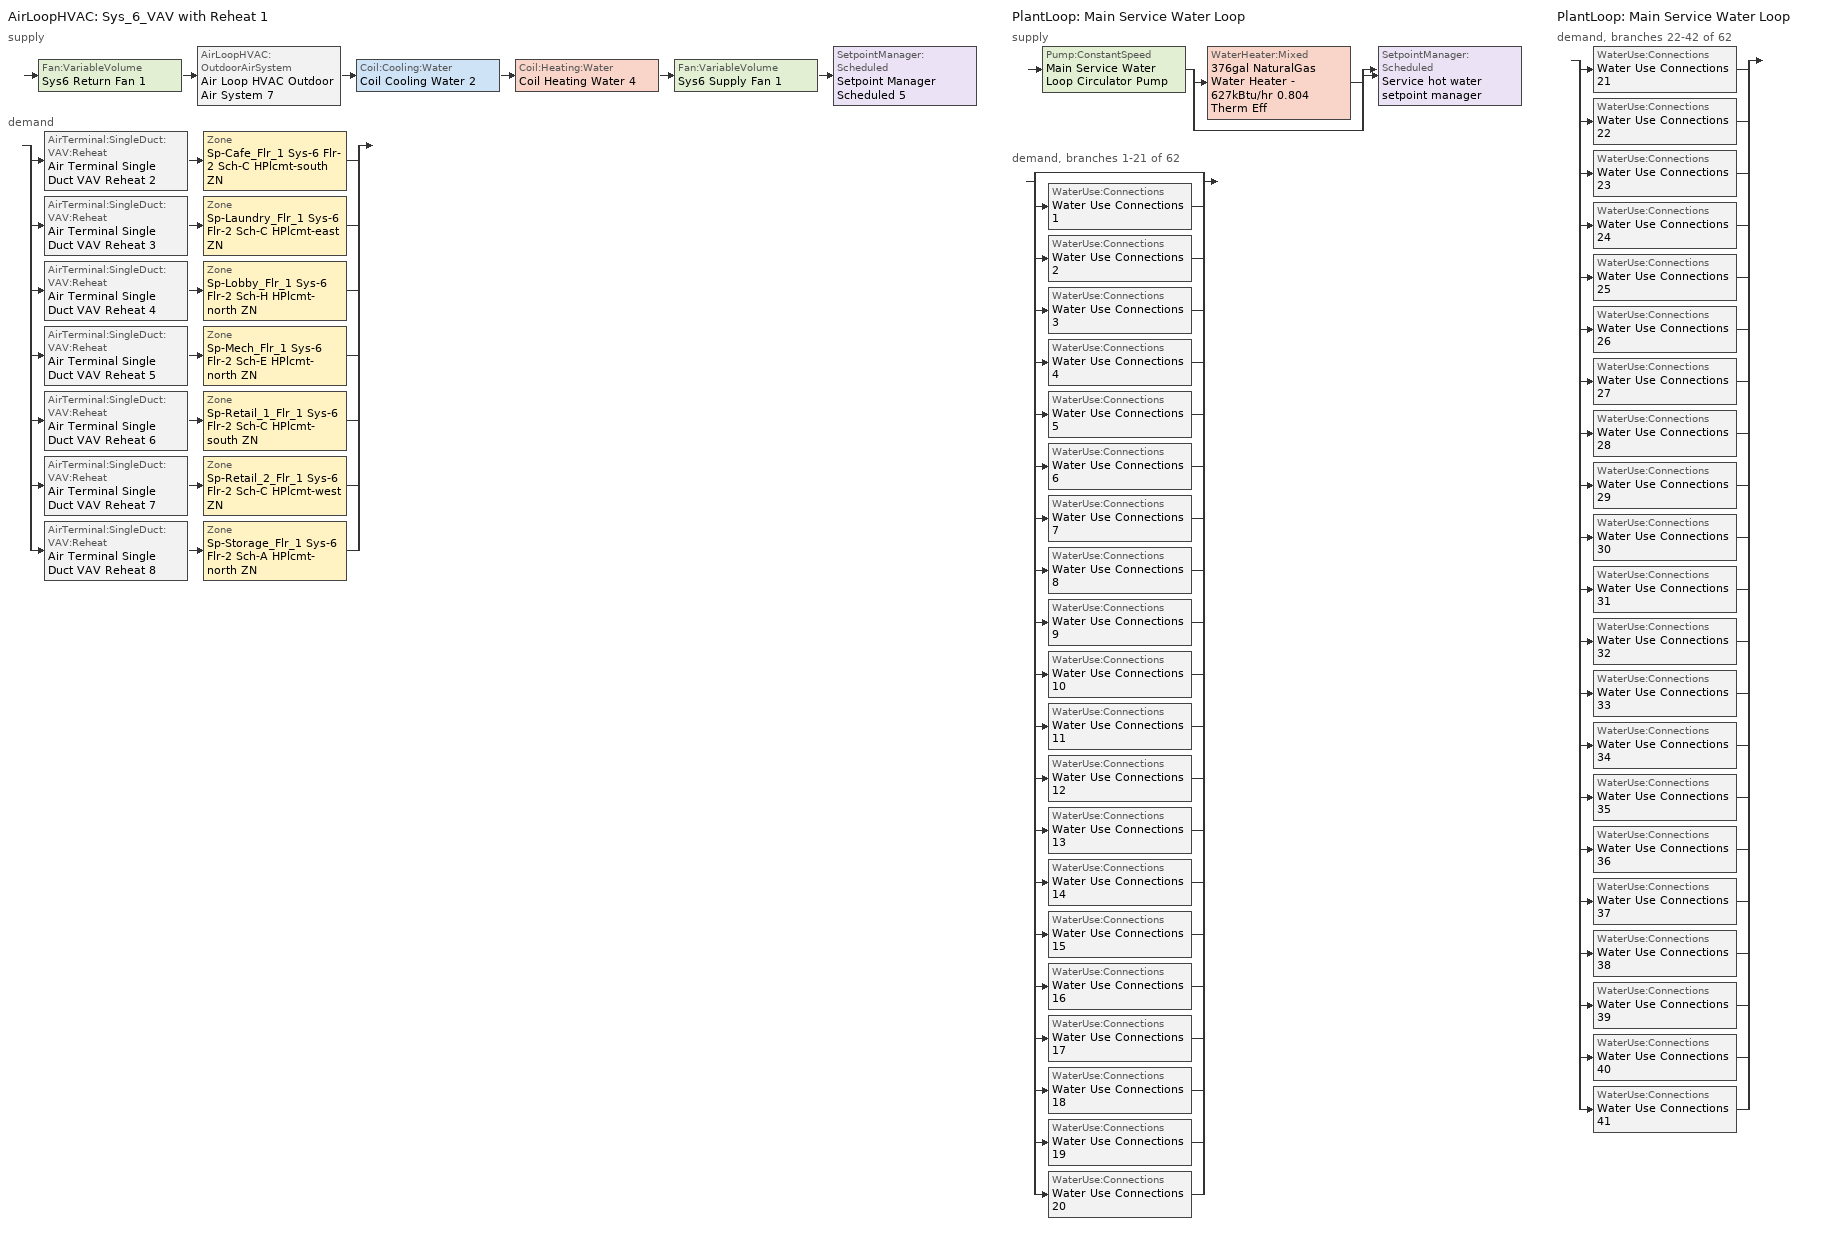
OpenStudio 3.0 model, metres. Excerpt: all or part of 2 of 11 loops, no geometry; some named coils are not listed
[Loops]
AirLoopHVAC 'Sys_6_VAV with Reheat 1'
 supply: Fan:VariableVolume 'Sys6 Return Fan 1' > AirLoopHVAC:OutdoorAirSystem 'Air Loop HVAC Outdoor Air System 7' > Coil:Cooling:Water 'Coil Cooling Water 2' > Coil:Heating:Water 'Coil Heating Water 4' > Fan:VariableVolume 'Sys6 Supply Fan 1' > SetpointManager:Scheduled 'Setpoint Manager Scheduled 5'
 demand: split
  | AirTerminal:SingleDuct:VAV:Reheat 'Air Terminal Single Duct VAV Reheat 2' > Zone 'Sp-Cafe_Flr_1 Sys-6 Flr-2 Sch-C HPlcmt-south ZN'
  | AirTerminal:SingleDuct:VAV:Reheat 'Air Terminal Single Duct VAV Reheat 3' > Zone 'Sp-Laundry_Flr_1 Sys-6 Flr-2 Sch-C HPlcmt-east ZN'
  | AirTerminal:SingleDuct:VAV:Reheat 'Air Terminal Single Duct VAV Reheat 4' > Zone 'Sp-Lobby_Flr_1 Sys-6 Flr-2 Sch-H HPlcmt-north ZN'
  | AirTerminal:SingleDuct:VAV:Reheat 'Air Terminal Single Duct VAV Reheat 5' > Zone 'Sp-Mech_Flr_1 Sys-6 Flr-2 Sch-E HPlcmt-north ZN'
  | AirTerminal:SingleDuct:VAV:Reheat 'Air Terminal Single Duct VAV Reheat 6' > Zone 'Sp-Retail_1_Flr_1 Sys-6 Flr-2 Sch-C HPlcmt-south ZN'
  | AirTerminal:SingleDuct:VAV:Reheat 'Air Terminal Single Duct VAV Reheat 7' > Zone 'Sp-Retail_2_Flr_1 Sys-6 Flr-2 Sch-C HPlcmt-west ZN'
  | AirTerminal:SingleDuct:VAV:Reheat 'Air Terminal Single Duct VAV Reheat 8' > Zone 'Sp-Storage_Flr_1 Sys-6 Flr-2 Sch-A HPlcmt-north ZN'
PlantLoop 'Main Service Water Loop'
 supply: Pump:ConstantSpeed 'Main Service Water Loop Circulator Pump' > split
  | WaterHeater:Mixed '376gal NaturalGas Water Heater - 627kBtu/hr 0.804 Therm Eff'
  | bypass
  join > SetpointManager:Scheduled 'Service hot water setpoint manager'
 demand, branches 1-21 of 62: split
  | bypass
  | WaterUse:Connections 'Water Use Connections 1'
  | WaterUse:Connections 'Water Use Connections 2'
  | WaterUse:Connections 'Water Use Connections 3'
  | WaterUse:Connections 'Water Use Connections 4'
  | WaterUse:Connections 'Water Use Connections 5'
  | WaterUse:Connections 'Water Use Connections 6'
  | WaterUse:Connections 'Water Use Connections 7'
  | WaterUse:Connections 'Water Use Connections 8'
  | WaterUse:Connections 'Water Use Connections 9'
  | WaterUse:Connections 'Water Use Connections 10'
  | WaterUse:Connections 'Water Use Connections 11'
  | WaterUse:Connections 'Water Use Connections 12'
  | WaterUse:Connections 'Water Use Connections 13'
  | WaterUse:Connections 'Water Use Connections 14'
  | WaterUse:Connections 'Water Use Connections 15'
  | WaterUse:Connections 'Water Use Connections 16'
  | WaterUse:Connections 'Water Use Connections 17'
  | WaterUse:Connections 'Water Use Connections 18'
  | WaterUse:Connections 'Water Use Connections 19'
  | WaterUse:Connections 'Water Use Connections 20'
PlantLoop 'Main Service Water Loop'
 demand, branches 22-42 of 62: split
  | WaterUse:Connections 'Water Use Connections 21'
  | WaterUse:Connections 'Water Use Connections 22'
  | WaterUse:Connections 'Water Use Connections 23'
  | WaterUse:Connections 'Water Use Connections 24'
  | WaterUse:Connections 'Water Use Connections 25'
  | WaterUse:Connections 'Water Use Connections 26'
  | WaterUse:Connections 'Water Use Connections 27'
  | WaterUse:Connections 'Water Use Connections 28'
  | WaterUse:Connections 'Water Use Connections 29'
  | WaterUse:Connections 'Water Use Connections 30'
  | WaterUse:Connections 'Water Use Connections 31'
  | WaterUse:Connections 'Water Use Connections 32'
  | WaterUse:Connections 'Water Use Connections 33'
  | WaterUse:Connections 'Water Use Connections 34'
  | WaterUse:Connections 'Water Use Connections 35'
  | WaterUse:Connections 'Water Use Connections 36'
  | WaterUse:Connections 'Water Use Connections 37'
  | WaterUse:Connections 'Water Use Connections 38'
  | WaterUse:Connections 'Water Use Connections 39'
  | WaterUse:Connections 'Water Use Connections 40'
  | WaterUse:Connections 'Water Use Connections 41'
[Sizing:Zone] Zone Cooling Design Supply Air Temperature Input Method=SupplyAirTemperature; Zone Cooling Design Supply Air Temperature {C}=13; Zone Cooling Design Supply Air Temperature Difference {deltaC}=11.11; Zone Heating Design Supply Air Temperature Input Method=SupplyAirTemperature; Zone Heating Design Supply Air Temperature {C}=43; Zone Heating Design Supply Air Temperature Difference {deltaC}=11.11; Zone Cooling Design Supply Air Humidity Ratio {kg-H2O/kg-air}=0.0085; Zone Heating Design Supply Air Humidity Ratio {kg-H2O/kg-air}=0.008; Zone Heating Sizing Factor=1.3; Zone Cooling Sizing Factor=1.1; Cooling Design Air Flow Method=DesignDay; Heating Design Air Flow Method=DesignDay; Account for Dedicated Outdoor Air System=No; Dedicated Outdoor Air System Control Strategy=NeutralSupplyAir; Dedicated Outdoor Air Low Setpoint Temperature for Design {C}=autosize; Dedicated Outdoor Air High Setpoint Temperature for Design {C}=autosize
Sp-Storage_Flr_1 Sys-6 Flr-2 Sch-A HPlcmt-north ZN; Sp-Laundry_Flr_1 Sys-6 Flr-2 Sch-C HPlcmt-east ZN; Sp-Retail_2_Flr_1 Sys-6 Flr-2 Sch-C HPlcmt-west ZN; Sp-Cafe_Flr_1 Sys-6 Flr-2 Sch-C HPlcmt-south ZN; Sp-Retail_1_Flr_1 Sys-6 Flr-2 Sch-C HPlcmt-south ZN; Sp-Mech_Flr_1 Sys-6 Flr-2 Sch-E HPlcmt-north ZN; Sp-Lobby_Flr_1 Sys-6 Flr-2 Sch-H HPlcmt-north ZN
[Zone equipment]
Sp-Storage_Flr_1 Sys-6 Flr-2 Sch-A HPlcmt-north ZN: Air Terminal Single Duct VAV Reheat 8, Zone HVAC Baseboard Convective Water 66
Sp-Laundry_Flr_1 Sys-6 Flr-2 Sch-C HPlcmt-east ZN: Air Terminal Single Duct VAV Reheat 3, Zone HVAC Baseboard Convective Water 61
Sp-Retail_2_Flr_1 Sys-6 Flr-2 Sch-C HPlcmt-west ZN: Air Terminal Single Duct VAV Reheat 7, Zone HVAC Baseboard Convective Water 65
Sp-Cafe_Flr_1 Sys-6 Flr-2 Sch-C HPlcmt-south ZN: Air Terminal Single Duct VAV Reheat 2, Zone HVAC Baseboard Convective Water 60
Sp-Retail_1_Flr_1 Sys-6 Flr-2 Sch-C HPlcmt-south ZN: Air Terminal Single Duct VAV Reheat 6, Zone HVAC Baseboard Convective Water 64
Sp-Mech_Flr_1 Sys-6 Flr-2 Sch-E HPlcmt-north ZN: Air Terminal Single Duct VAV Reheat 5, Zone HVAC Baseboard Convective Water 63
Sp-Lobby_Flr_1 Sys-6 Flr-2 Sch-H HPlcmt-north ZN: Air Terminal Single Duct VAV Reheat 4, Zone HVAC Baseboard Convective Water 62
[PlantLoop]
Main Service Water Loop: Glycol Concentration=0; Maximum Loop Temperature {C}=60; Minimum Loop Temperature {C}=10; Plant Loop Volume {m3}=Autocalculate; Load Distribution Scheme=Optimal
[Sizing:Plant]
Main Service Water Loop: Loop Type=Heating; Design Loop Exit Temperature {C}=60; Loop Design Temperature Difference {deltaC}=5; Sizing Option=NonCoincident; Zone Timesteps in Averaging Window=1; Coincident Sizing Factor Mode=None
[AirLoopHVAC]
Sys_6_VAV with Reheat 1: Availability Schedule=Sys_6_VAV with Reheat 1 Occ Sch; Design Supply Air Flow Rate {m3/s}=AutoSize
[Sizing:System]
Sys_6_VAV with Reheat 1: Type of Load to Size On=Sensible; Design Outdoor Air Flow Rate {m3/s}=Autosize; Central Heating Maximum System Air Flow Ratio=0.3; Preheat Design Temperature {C}=7; Preheat Design Humidity Ratio {kg-H2O/kg-Air}=0.008; Precool Design Temperature {C}=12.8; Precool Design Humidity Ratio {kg-H2O/kg-Air}=0.008; Central Cooling Design Supply Air Temperature {C}=13; Central Heating Design Supply Air Temperature {C}=13.1; Sizing Option=NonCoincident; 100% Outdoor Air in Cooling=No; 100% Outdoor Air in Heating=No; Central Cooling Design Supply Air Humidity Ratio {kg-H2O/kg-Air}=0.0085; Central Heating Design Supply Air Humidity Ratio {kg-H2O/kg-Air}=0.008; Cooling Design Air Flow Method=DesignDay; Cooling Design Air Flow Rate {m3/s}=0; Heating Design Air Flow Method=DesignDay; Heating Design Air Flow Rate {m3/s}=0; System Outdoor Air Method=ZoneSum; Zone Maximum Outdoor Air Fraction=1; Cooling Supply Air Flow Rate Per Floor Area {m3/s-m2}=0.00996765; Cooling Fraction of Autosized Cooling Supply Air Flow Rate=1; Cooling Supply Air Flow Rate Per Unit Cooling Capacity {m3/s-W}=3.94755e-05; Heating Supply Air Flow Rate Per Floor Area {m3/s-m2}=0.00996765; Heating Fraction of Autosized Heating Supply Air Flow Rate=1; Heating Fraction of Autosized Cooling Supply Air Flow Rate=1; Heating Supply Air Flow Rate Per Unit Heating Capacity {m3/s-W}=3.15882e-05; Cooling Design Capacity Method=CoolingDesignCapacity; Cooling Design Capacity {W}=autosize; Cooling Design Capacity Per Floor Area {W/m2}=234.7; Fraction of Autosized Cooling Design Capacity=1; Heating Design Capacity Method=HeatingDesignCapacity; Heating Design Capacity {W}=autosize; Heating Design Capacity Per Floor Area {W/m2}=157; Fraction of Autosized Heating Design Capacity=1; Central Cooling Capacity Control Method=OnOff
[Controller:OutdoorAir]
Controller Outdoor Air 7: Minimum Outdoor Air Flow Rate {m3/s}=autosize; Maximum Outdoor Air Flow Rate {m3/s}=Autosize; Economizer Control Type=DifferentialEnthalpy; Economizer Control Action Type=ModulateFlow; Lockout Type=NoLockout; Minimum Limit Type=FixedMinimum; Minimum Outdoor Air Schedule=Sys_6_VAV with Reheat 1 Occ Sch; Controller Mechanical Ventilation=Controller Mechanical Ventilation 7; High Humidity Control=No; Heat Recovery Bypass Control Type=BypassWhenOAFlowGreaterThanMinimum
[Controller:MechanicalVentilation]
Controller Mechanical Ventilation 7: Availability Schedule=Always On Discrete; System Outdoor Air Method=ZoneSum
[AirLoopHVAC:OutdoorAirSystem]
Air Loop HVAC Outdoor Air System 7: Controller=Controller Outdoor Air 7
[SetpointManager:Scheduled] Control Variable=Temperature
Name | Schedule
Setpoint Manager Scheduled 5 | Supply Air Temp 1
Service hot water setpoint manager | Service Water Loop Temp - 140F
[Pump:ConstantSpeed]
Main Service Water Loop Circulator Pump: Rated Flow Rate {m3/s}=autosize; Rated Pump Head {Pa}=589752; Rated Power Consumption {W}=autosize; Motor Efficiency=0.855; Fraction of Motor Inefficiencies to Fluid Stream=0; Pump Control Type=Intermittent; Design Power Sizing Method=PowerPerFlowPerPressure; Design Electric Power per Unit Flow Rate {W/(m3/s)}=348701.1; Design Shaft Power per Unit Flow Rate per Unit Head {W-s/m3-Pa}=1.28205
[Fan:VariableVolume] Availability Schedule=Always On Discrete; Maximum Flow Rate {m3/s}=Autosize; Fan Power Minimum Flow Rate Input Method=Fraction; Fan Power Minimum Air Flow Rate {m3/s}=0; Motor In Airstream Fraction=1; Fan Power Coefficient 5=0
Name | Fan Total Efficiency | Pressure Rise {Pa} | Fan Power Minimum Flow Fraction | Motor Efficiency | Fan Power Coefficient 1 | Fan Power Coefficient 2 | Fan Power Coefficient 3 | Fan Power Coefficient 4
Sys6 Supply Fan 1 | 0.549965 | 1000 | 0.5 | 0.8461 | -4.1457 | 16.803 | -19.471 | 7.8488
Sys6 Return Fan 1 | 0.299975 | 250 | 0.68 | 0.4615 | -2.4176 | 9.5874 | -11.559 | 5.4009
[AirTerminal:SingleDuct:VAV:Reheat] Availability Schedule=Always On Discrete; Maximum Air Flow Rate {m3/s}=AutoSize; Zone Minimum Air Flow Input Method=Constant; Constant Minimum Air Flow Fraction=0.3; Maximum Hot Water or Steam Flow Rate {m3/s}=AutoSize; Minimum Hot Water or Steam Flow Rate {m3/s}=0; Convergence Tolerance=0.001; Damper Heating Action=Normal; Maximum Flow per Zone Floor Area During Reheat {m3/s-m2}=AutoSize; Maximum Flow Fraction During Reheat=0.5; Maximum Reheat Air Temperature {C}=43; Control For Outdoor Air=No
Name | Fixed Minimum Air Flow Rate {m3/s} | Reheat Coil
Air Terminal Single Duct VAV Reheat 2 | 0.377724 | Coil Heating Water 5
Air Terminal Single Duct VAV Reheat 3 | 0.156079 | Coil Heating Water 6
Air Terminal Single Duct VAV Reheat 4 | 2.61637 | Coil Heating Water 7
Air Terminal Single Duct VAV Reheat 5 | 0.328486 | Coil Heating Water 8
Air Terminal Single Duct VAV Reheat 6 | 0.134143 | Coil Heating Water 9
Air Terminal Single Duct VAV Reheat 7 | 0.155338 | Coil Heating Water 10
Air Terminal Single Duct VAV Reheat 8 | 0.189519 | Coil Heating Water 11
[WaterHeater:Mixed]
376gal NaturalGas Water Heater - 627kBtu/hr 0.804 Therm Eff: Tank Volume {m3}=1.42181; Setpoint Temperature Schedule=Service Water Loop Temp - 140F; Deadband Temperature Difference {deltaC}=2; Maximum Temperature Limit {C}=60; Heater Control Type=Cycle; Heater Maximum Capacity {W}=183709; Heater Fuel Type=NaturalGas; Heater Thermal Efficiency=0.803721; Part Load Factor Curve=SWH-EFFFPLR-NECB2011; Off Cycle Parasitic Fuel Consumption Rate {W}=122.494; Off Cycle Parasitic Fuel Type=NaturalGas; Off Cycle Parasitic Heat Fraction to Tank=0.8; On Cycle Parasitic Fuel Consumption Rate {W}=122.494; On Cycle Parasitic Fuel Type=NaturalGas; On Cycle Parasitic Heat Fraction to Tank=0; Ambient Temperature Indicator=Schedule; Ambient Temperature Schedule=Water Heater Ambient Temp Schedule - 70f; Off Cycle Loss Coefficient to Ambient Temperature {W/K}=17.5766; On Cycle Loss Coefficient to Ambient Temperature {W/K}=17.5766; Use Side Effectiveness=1; Source Side Effectiveness=1; Use Side Design Flow Rate {m3/s}=autosize; Source Side Design Flow Rate {m3/s}=autosize; Indirect Water Heating Recovery Time {hr}=1.5; Source Side Flow Control Mode=IndirectHeatPrimarySetpoint
[WaterUse:Connections]
Name | Water Use Equipment Name 1
Water Use Connections 1 | Banquet_flr_6 Service Water Use 0.34gal/min
Water Use Connections 2 | Cafe_flr_1 Service Water Use 0.02gal/min
Water Use Connections 3 | Dining_flr_6 Service Water Use 0.34gal/min
Water Use Connections 4 | Kitchen_flr_6 Service Water Use 0.05gal/min
Water Use Connections 5 | Laundry_flr_1 Service Water Use 0.02gal/min
Water Use Connections 6 | Lobby_flr_1 Service Water Use 0.33gal/min
Water Use Connections 7 | Retail_1_flr_1 Service Water Use 0.01gal/min
Water Use Connections 8 | Retail_2_flr_1 Service Water Use 0.01gal/min
Water Use Connections 9 | Room_1_flr_3 Service Water Use 0.08gal/min
Water Use Connections 10 | Room_1_flr_6 Service Water Use 0.08gal/min
Water Use Connections 11 | Room_2_flr_3 Service Water Use 0.08gal/min
Water Use Connections 12 | Room_2_flr_6 Service Water Use 0.08gal/min
Water Use Connections 13 | Room_3_0_flr_3 Service Water Use 0.05gal/min
Water Use Connections 14 | Room_3_10_flr_3 Service Water Use 0.05gal/min
Water Use Connections 15 | Room_3_11_flr_3 Service Water Use 0.05gal/min
Water Use Connections 16 | Room_3_12_flr_3 Service Water Use 0.05gal/min
Water Use Connections 17 | Room_3_13_flr_3 Service Water Use 0.05gal/min
Water Use Connections 18 | Room_3_14_flr_3 Service Water Use 0.05gal/min
Water Use Connections 19 | Room_3_15_flr_3 Service Water Use 0.05gal/min
Water Use Connections 20 | Room_3_16_flr_3 Service Water Use 0.05gal/min
Water Use Connections 21 | Room_3_17_flr_3 Service Water Use 0.05gal/min
Water Use Connections 22 | Room_3_18_flr_3 Service Water Use 0.05gal/min
Water Use Connections 23 | Room_3_1_flr_3 Service Water Use 0.05gal/min
Water Use Connections 24 | Room_3_1_flr_6 Service Water Use 0.05gal/min
Water Use Connections 25 | Room_3_2_flr_3 Service Water Use 0.05gal/min
Water Use Connections 26 | Room_3_2_flr_6 Service Water Use 0.05gal/min
Water Use Connections 27 | Room_3_3_flr_3 Service Water Use 0.05gal/min
Water Use Connections 28 | Room_3_3_flr_6 Service Water Use 0.05gal/min
Water Use Connections 29 | Room_3_4_flr_3 Service Water Use 0.05gal/min
Water Use Connections 30 | Room_3_4_flr_6 Service Water Use 0.05gal/min
Water Use Connections 31 | Room_3_5_flr_3 Service Water Use 0.05gal/min
Water Use Connections 32 | Room_3_5_flr_6 Service Water Use 0.05gal/min
Water Use Connections 33 | Room_3_6_flr_3 Service Water Use 0.05gal/min
Water Use Connections 34 | Room_3_6_flr_6 Service Water Use 0.05gal/min
Water Use Connections 35 | Room_3_7_flr_3 Service Water Use 0.05gal/min
Water Use Connections 36 | Room_3_7_flr_6 Service Water Use 0.05gal/min
Water Use Connections 37 | Room_3_8_flr_3 Service Water Use 0.05gal/min
Water Use Connections 38 | Room_3_8_flr_6 Service Water Use 0.05gal/min
Water Use Connections 39 | Room_3_9_flr_3 Service Water Use 0.05gal/min
Water Use Connections 40 | Room_3_9_flr_6 Service Water Use 0.05gal/min
Water Use Connections 41 | Room_4_10_flr_3 Service Water Use 0.05gal/min
[WaterUse:Equipment:Definition]
Name | Peak Flow Rate {m3/s} | Target Temperature Schedule | Sensible Fraction Schedule | Latent Fraction Schedule
Banquet_flr_6 Service Water Use Def 0.34gal/min | 2.11381e-05 | Schedule Ruleset 5 | Schedule Ruleset 3 | Schedule Ruleset 4
Cafe_flr_1 Service Water Use Def 0.02gal/min | 1.50463e-06 | Schedule Ruleset 8 | Schedule Ruleset 6 | Schedule Ruleset 7
Dining_flr_6 Service Water Use Def 0.34gal/min | 2.11381e-05 | Schedule Ruleset 11 | Schedule Ruleset 9 | Schedule Ruleset 10
Kitchen_flr_6 Service Water Use Def 0.05gal/min | 3.29204e-06 | Schedule Ruleset 14 | Schedule Ruleset 12 | Schedule Ruleset 13
Laundry_flr_1 Service Water Use Def 0.02gal/min | 1.24346e-06 | Schedule Ruleset 17 | Schedule Ruleset 15 | Schedule Ruleset 16
Lobby_flr_1 Service Water Use Def 0.33gal/min | 2.08442e-05 | Schedule Ruleset 20 | Schedule Ruleset 18 | Schedule Ruleset 19
Retail_1_flr_1 Service Water Use Def 0.01gal/min | 4.74976e-07 | Schedule Ruleset 23 | Schedule Ruleset 21 | Schedule Ruleset 22
Retail_2_flr_1 Service Water Use Def 0.01gal/min | 5.50024e-07 | Schedule Ruleset 26 | Schedule Ruleset 24 | Schedule Ruleset 25
Room_1_flr_3 Service Water Use Def 0.08gal/min | 4.97412e-06 | Schedule Ruleset 29 | Schedule Ruleset 27 | Schedule Ruleset 28
Room_1_flr_6 Service Water Use Def 0.08gal/min | 4.97412e-06 | Schedule Ruleset 32 | Schedule Ruleset 30 | Schedule Ruleset 31
Room_2_flr_3 Service Water Use Def 0.08gal/min | 4.97354e-06 | Schedule Ruleset 35 | Schedule Ruleset 33 | Schedule Ruleset 34
Room_2_flr_6 Service Water Use Def 0.08gal/min | 4.97354e-06 | Schedule Ruleset 38 | Schedule Ruleset 36 | Schedule Ruleset 37
Room_3_0_flr_3 Service Water Use Def 0.05gal/min | 3.12604e-06 | Schedule Ruleset 41 | Schedule Ruleset 39 | Schedule Ruleset 40
Room_3_10_flr_3 Service Water Use Def 0.05gal/min | 3.12604e-06 | Schedule Ruleset 44 | Schedule Ruleset 42 | Schedule Ruleset 43
Room_3_11_flr_3 Service Water Use Def 0.05gal/min | 3.12604e-06 | Schedule Ruleset 47 | Schedule Ruleset 45 | Schedule Ruleset 46
Room_3_12_flr_3 Service Water Use Def 0.05gal/min | 3.12604e-06 | Schedule Ruleset 50 | Schedule Ruleset 48 | Schedule Ruleset 49
Room_3_13_flr_3 Service Water Use Def 0.05gal/min | 3.12604e-06 | Schedule Ruleset 53 | Schedule Ruleset 51 | Schedule Ruleset 52
Room_3_14_flr_3 Service Water Use Def 0.05gal/min | 3.12604e-06 | Schedule Ruleset 56 | Schedule Ruleset 54 | Schedule Ruleset 55
Room_3_15_flr_3 Service Water Use Def 0.05gal/min | 3.12604e-06 | Schedule Ruleset 59 | Schedule Ruleset 57 | Schedule Ruleset 58
Room_3_16_flr_3 Service Water Use Def 0.05gal/min | 3.12604e-06 | Schedule Ruleset 62 | Schedule Ruleset 60 | Schedule Ruleset 61
Room_3_17_flr_3 Service Water Use Def 0.05gal/min | 3.12604e-06 | Schedule Ruleset 65 | Schedule Ruleset 63 | Schedule Ruleset 64
Room_3_18_flr_3 Service Water Use Def 0.05gal/min | 3.13545e-06 | Schedule Ruleset 68 | Schedule Ruleset 66 | Schedule Ruleset 67
Room_3_1_flr_3 Service Water Use Def 0.05gal/min | 3.12604e-06 | Schedule Ruleset 71 | Schedule Ruleset 69 | Schedule Ruleset 70
Room_3_1_flr_6 Service Water Use Def 0.05gal/min | 3.1269e-06 | Schedule Ruleset 74 | Schedule Ruleset 72 | Schedule Ruleset 73
Room_3_2_flr_3 Service Water Use Def 0.05gal/min | 3.12604e-06 | Schedule Ruleset 77 | Schedule Ruleset 75 | Schedule Ruleset 76
Room_3_2_flr_6 Service Water Use Def 0.05gal/min | 3.1269e-06 | Schedule Ruleset 80 | Schedule Ruleset 78 | Schedule Ruleset 79
Room_3_3_flr_3 Service Water Use Def 0.05gal/min | 3.12604e-06 | Schedule Ruleset 83 | Schedule Ruleset 81 | Schedule Ruleset 82
Room_3_3_flr_6 Service Water Use Def 0.05gal/min | 3.1269e-06 | Schedule Ruleset 86 | Schedule Ruleset 84 | Schedule Ruleset 85
Room_3_4_flr_3 Service Water Use Def 0.05gal/min | 3.12604e-06 | Schedule Ruleset 89 | Schedule Ruleset 87 | Schedule Ruleset 88
Room_3_4_flr_6 Service Water Use Def 0.05gal/min | 3.1269e-06 | Schedule Ruleset 92 | Schedule Ruleset 90 | Schedule Ruleset 91
Room_3_5_flr_3 Service Water Use Def 0.05gal/min | 3.12604e-06 | Schedule Ruleset 95 | Schedule Ruleset 93 | Schedule Ruleset 94
Room_3_5_flr_6 Service Water Use Def 0.05gal/min | 3.1269e-06 | Schedule Ruleset 98 | Schedule Ruleset 96 | Schedule Ruleset 97
Room_3_6_flr_3 Service Water Use Def 0.05gal/min | 3.12604e-06 | Schedule Ruleset 101 | Schedule Ruleset 99 | Schedule Ruleset 100
Room_3_6_flr_6 Service Water Use Def 0.05gal/min | 3.1269e-06 | Schedule Ruleset 104 | Schedule Ruleset 102 | Schedule Ruleset 103
Room_3_7_flr_3 Service Water Use Def 0.05gal/min | 3.12604e-06 | Schedule Ruleset 107 | Schedule Ruleset 105 | Schedule Ruleset 106
Room_3_7_flr_6 Service Water Use Def 0.05gal/min | 3.1269e-06 | Schedule Ruleset 110 | Schedule Ruleset 108 | Schedule Ruleset 109
Room_3_8_flr_3 Service Water Use Def 0.05gal/min | 3.12604e-06 | Schedule Ruleset 113 | Schedule Ruleset 111 | Schedule Ruleset 112
Room_3_8_flr_6 Service Water Use Def 0.05gal/min | 3.1269e-06 | Schedule Ruleset 116 | Schedule Ruleset 114 | Schedule Ruleset 115
Room_3_9_flr_3 Service Water Use Def 0.05gal/min | 3.12604e-06 | Schedule Ruleset 119 | Schedule Ruleset 117 | Schedule Ruleset 118
Room_3_9_flr_6 Service Water Use Def 0.05gal/min | 3.12503e-06 | Schedule Ruleset 122 | Schedule Ruleset 120 | Schedule Ruleset 121
Room_4_10_flr_3 Service Water Use Def 0.05gal/min | 3.1269e-06 | Schedule Ruleset 125 | Schedule Ruleset 123 | Schedule Ruleset 124
[WaterUse:Equipment]
Name | Water Use Equipment Definition | Space | Flow Rate Fraction Schedule
Banquet_flr_6 Service Water Use 0.34gal/min | Banquet_flr_6 Service Water Use Def 0.34gal/min | Banquet_Flr_6 | NECB-B-Service Water Heating
Cafe_flr_1 Service Water Use 0.02gal/min | Cafe_flr_1 Service Water Use Def 0.02gal/min | Cafe_Flr_1 | NECB-C-Service Water Heating
Dining_flr_6 Service Water Use 0.34gal/min | Dining_flr_6 Service Water Use Def 0.34gal/min | Dining_Flr_6 | NECB-B-Service Water Heating
Kitchen_flr_6 Service Water Use 0.05gal/min | Kitchen_flr_6 Service Water Use Def 0.05gal/min | Kitchen_Flr_6 | NECB-B-Service Water Heating
Laundry_flr_1 Service Water Use 0.02gal/min | Laundry_flr_1 Service Water Use Def 0.02gal/min | Laundry_Flr_1 | NECB-C-Service Water Heating
Lobby_flr_1 Service Water Use 0.33gal/min | Lobby_flr_1 Service Water Use Def 0.33gal/min | Lobby_Flr_1 | NECB-H-Service Water Heating
Retail_1_flr_1 Service Water Use 0.01gal/min | Retail_1_flr_1 Service Water Use Def 0.01gal/min | Retail_1_Flr_1 | NECB-C-Service Water Heating
Retail_2_flr_1 Service Water Use 0.01gal/min | Retail_2_flr_1 Service Water Use Def 0.01gal/min | Retail_2_Flr_1 | NECB-C-Service Water Heating
Room_1_flr_3 Service Water Use 0.08gal/min | Room_1_flr_3 Service Water Use Def 0.08gal/min | Room_1_Flr_3 | NECB-F-Service Water Heating
Room_1_flr_6 Service Water Use 0.08gal/min | Room_1_flr_6 Service Water Use Def 0.08gal/min | Room_1_Flr_6 | NECB-F-Service Water Heating
Room_2_flr_3 Service Water Use 0.08gal/min | Room_2_flr_3 Service Water Use Def 0.08gal/min | Room_2_Flr_3 | NECB-F-Service Water Heating
Room_2_flr_6 Service Water Use 0.08gal/min | Room_2_flr_6 Service Water Use Def 0.08gal/min | Room_2_Flr_6 | NECB-F-Service Water Heating
Room_3_0_flr_3 Service Water Use 0.05gal/min | Room_3_0_flr_3 Service Water Use Def 0.05gal/min | Room_3_0_Flr_3 | NECB-F-Service Water Heating
Room_3_10_flr_3 Service Water Use 0.05gal/min | Room_3_10_flr_3 Service Water Use Def 0.05gal/min | Room_3_10_Flr_3 | NECB-F-Service Water Heating
Room_3_11_flr_3 Service Water Use 0.05gal/min | Room_3_11_flr_3 Service Water Use Def 0.05gal/min | Room_3_11_Flr_3 | NECB-F-Service Water Heating
Room_3_12_flr_3 Service Water Use 0.05gal/min | Room_3_12_flr_3 Service Water Use Def 0.05gal/min | Room_3_12_Flr_3 | NECB-F-Service Water Heating
Room_3_13_flr_3 Service Water Use 0.05gal/min | Room_3_13_flr_3 Service Water Use Def 0.05gal/min | Room_3_13_Flr_3 | NECB-F-Service Water Heating
Room_3_14_flr_3 Service Water Use 0.05gal/min | Room_3_14_flr_3 Service Water Use Def 0.05gal/min | Room_3_14_Flr_3 | NECB-F-Service Water Heating
Room_3_15_flr_3 Service Water Use 0.05gal/min | Room_3_15_flr_3 Service Water Use Def 0.05gal/min | Room_3_15_Flr_3 | NECB-F-Service Water Heating
Room_3_16_flr_3 Service Water Use 0.05gal/min | Room_3_16_flr_3 Service Water Use Def 0.05gal/min | Room_3_16_Flr_3 | NECB-F-Service Water Heating
Room_3_17_flr_3 Service Water Use 0.05gal/min | Room_3_17_flr_3 Service Water Use Def 0.05gal/min | Room_3_17_Flr_3 | NECB-F-Service Water Heating
Room_3_18_flr_3 Service Water Use 0.05gal/min | Room_3_18_flr_3 Service Water Use Def 0.05gal/min | Room_3_18_Flr_3 | NECB-F-Service Water Heating
Room_3_1_flr_3 Service Water Use 0.05gal/min | Room_3_1_flr_3 Service Water Use Def 0.05gal/min | Room_3_1_Flr_3 | NECB-F-Service Water Heating
Room_3_1_flr_6 Service Water Use 0.05gal/min | Room_3_1_flr_6 Service Water Use Def 0.05gal/min | Room_3_1_Flr_6 | NECB-F-Service Water Heating
Room_3_2_flr_3 Service Water Use 0.05gal/min | Room_3_2_flr_3 Service Water Use Def 0.05gal/min | Room_3_2_Flr_3 | NECB-F-Service Water Heating
Room_3_2_flr_6 Service Water Use 0.05gal/min | Room_3_2_flr_6 Service Water Use Def 0.05gal/min | Room_3_2_Flr_6 | NECB-F-Service Water Heating
Room_3_3_flr_3 Service Water Use 0.05gal/min | Room_3_3_flr_3 Service Water Use Def 0.05gal/min | Room_3_3_Flr_3 | NECB-F-Service Water Heating
Room_3_3_flr_6 Service Water Use 0.05gal/min | Room_3_3_flr_6 Service Water Use Def 0.05gal/min | Room_3_3_Flr_6 | NECB-F-Service Water Heating
Room_3_4_flr_3 Service Water Use 0.05gal/min | Room_3_4_flr_3 Service Water Use Def 0.05gal/min | Room_3_4_Flr_3 | NECB-F-Service Water Heating
Room_3_4_flr_6 Service Water Use 0.05gal/min | Room_3_4_flr_6 Service Water Use Def 0.05gal/min | Room_3_4_Flr_6 | NECB-F-Service Water Heating
Room_3_5_flr_3 Service Water Use 0.05gal/min | Room_3_5_flr_3 Service Water Use Def 0.05gal/min | Room_3_5_Flr_3 | NECB-F-Service Water Heating
Room_3_5_flr_6 Service Water Use 0.05gal/min | Room_3_5_flr_6 Service Water Use Def 0.05gal/min | Room_3_5_Flr_6 | NECB-F-Service Water Heating
Room_3_6_flr_3 Service Water Use 0.05gal/min | Room_3_6_flr_3 Service Water Use Def 0.05gal/min | Room_3_6_Flr_3 | NECB-F-Service Water Heating
Room_3_6_flr_6 Service Water Use 0.05gal/min | Room_3_6_flr_6 Service Water Use Def 0.05gal/min | Room_3_6_Flr_6 | NECB-F-Service Water Heating
Room_3_7_flr_3 Service Water Use 0.05gal/min | Room_3_7_flr_3 Service Water Use Def 0.05gal/min | Room_3_7_Flr_3 | NECB-F-Service Water Heating
Room_3_7_flr_6 Service Water Use 0.05gal/min | Room_3_7_flr_6 Service Water Use Def 0.05gal/min | Room_3_7_Flr_6 | NECB-F-Service Water Heating
Room_3_8_flr_3 Service Water Use 0.05gal/min | Room_3_8_flr_3 Service Water Use Def 0.05gal/min | Room_3_8_Flr_3 | NECB-F-Service Water Heating
Room_3_8_flr_6 Service Water Use 0.05gal/min | Room_3_8_flr_6 Service Water Use Def 0.05gal/min | Room_3_8_Flr_6 | NECB-F-Service Water Heating
Room_3_9_flr_3 Service Water Use 0.05gal/min | Room_3_9_flr_3 Service Water Use Def 0.05gal/min | Room_3_9_Flr_3 | NECB-F-Service Water Heating
Room_3_9_flr_6 Service Water Use 0.05gal/min | Room_3_9_flr_6 Service Water Use Def 0.05gal/min | Room_3_9_Flr_6 | NECB-F-Service Water Heating
Room_4_10_flr_3 Service Water Use 0.05gal/min | Room_4_10_flr_3 Service Water Use Def 0.05gal/min | Room_4_10_Flr_3 | NECB-F-Service Water Heating
[Schedule:Constant]
Always On Discrete: Value=1
[Schedule:Ruleset]
Supply Air Temp 1: Default Day Schedule=Supply Air Temp Default 1
Service Water Loop Temp - 140F: Default Day Schedule=Service Water Loop Temp - 140F Default
Water Heater Ambient Temp Schedule - 70f: Default Day Schedule=Water Heater Ambient Temp Schedule - 70f Default
Schedule Ruleset 3: Default Day Schedule=Schedule Day 8
Schedule Ruleset 4: Default Day Schedule=Schedule Day 9
Schedule Ruleset 5: Default Day Schedule=Schedule Day 10
NECB-B-Service Water Heating: Default Day Schedule=NECB-B-Service Water Heating Default
Schedule Ruleset 6: Default Day Schedule=Schedule Day 11
Schedule Ruleset 7: Default Day Schedule=Schedule Day 12
Schedule Ruleset 8: Default Day Schedule=Schedule Day 13
NECB-C-Service Water Heating: Default Day Schedule=NECB-C-Service Water Heating Default
Schedule Ruleset 9: Default Day Schedule=Schedule Day 14
Schedule Ruleset 10: Default Day Schedule=Schedule Day 15
Schedule Ruleset 11: Default Day Schedule=Schedule Day 16
Schedule Ruleset 12: Default Day Schedule=Schedule Day 17
Schedule Ruleset 13: Default Day Schedule=Schedule Day 18
Schedule Ruleset 14: Default Day Schedule=Schedule Day 19
Schedule Ruleset 15: Default Day Schedule=Schedule Day 20
Schedule Ruleset 16: Default Day Schedule=Schedule Day 21
Schedule Ruleset 17: Default Day Schedule=Schedule Day 22
Schedule Ruleset 18: Default Day Schedule=Schedule Day 23
Schedule Ruleset 19: Default Day Schedule=Schedule Day 24
Schedule Ruleset 20: Default Day Schedule=Schedule Day 25
NECB-H-Service Water Heating: Default Day Schedule=NECB-H-Service Water Heating Default
Schedule Ruleset 21: Default Day Schedule=Schedule Day 26
Schedule Ruleset 22: Default Day Schedule=Schedule Day 27
Schedule Ruleset 23: Default Day Schedule=Schedule Day 28
Schedule Ruleset 24: Default Day Schedule=Schedule Day 29
Schedule Ruleset 25: Default Day Schedule=Schedule Day 30
Schedule Ruleset 26: Default Day Schedule=Schedule Day 31
Schedule Ruleset 27: Default Day Schedule=Schedule Day 32
Schedule Ruleset 28: Default Day Schedule=Schedule Day 33
Schedule Ruleset 29: Default Day Schedule=Schedule Day 34
NECB-F-Service Water Heating: Default Day Schedule=NECB-F-Service Water Heating Default
Schedule Ruleset 30: Default Day Schedule=Schedule Day 35
Schedule Ruleset 31: Default Day Schedule=Schedule Day 36
Schedule Ruleset 32: Default Day Schedule=Schedule Day 37
Schedule Ruleset 33: Default Day Schedule=Schedule Day 38
Schedule Ruleset 34: Default Day Schedule=Schedule Day 39
Schedule Ruleset 35: Default Day Schedule=Schedule Day 40
Schedule Ruleset 36: Default Day Schedule=Schedule Day 41
Schedule Ruleset 37: Default Day Schedule=Schedule Day 42
Schedule Ruleset 38: Default Day Schedule=Schedule Day 43
Schedule Ruleset 39: Default Day Schedule=Schedule Day 44
Schedule Ruleset 40: Default Day Schedule=Schedule Day 45
Schedule Ruleset 41: Default Day Schedule=Schedule Day 46
Schedule Ruleset 42: Default Day Schedule=Schedule Day 47
Schedule Ruleset 43: Default Day Schedule=Schedule Day 48
Schedule Ruleset 44: Default Day Schedule=Schedule Day 49
Schedule Ruleset 45: Default Day Schedule=Schedule Day 50
Schedule Ruleset 46: Default Day Schedule=Schedule Day 51
Schedule Ruleset 47: Default Day Schedule=Schedule Day 52
Schedule Ruleset 48: Default Day Schedule=Schedule Day 53
Schedule Ruleset 49: Default Day Schedule=Schedule Day 54
Schedule Ruleset 50: Default Day Schedule=Schedule Day 55
Schedule Ruleset 51: Default Day Schedule=Schedule Day 56
Schedule Ruleset 52: Default Day Schedule=Schedule Day 57
Schedule Ruleset 53: Default Day Schedule=Schedule Day 58
Schedule Ruleset 54: Default Day Schedule=Schedule Day 59
Schedule Ruleset 55: Default Day Schedule=Schedule Day 60
Schedule Ruleset 56: Default Day Schedule=Schedule Day 61
Schedule Ruleset 57: Default Day Schedule=Schedule Day 62
Schedule Ruleset 58: Default Day Schedule=Schedule Day 63
Schedule Ruleset 59: Default Day Schedule=Schedule Day 64
Schedule Ruleset 60: Default Day Schedule=Schedule Day 65
Schedule Ruleset 61: Default Day Schedule=Schedule Day 66
Schedule Ruleset 62: Default Day Schedule=Schedule Day 67
Schedule Ruleset 63: Default Day Schedule=Schedule Day 68
Schedule Ruleset 64: Default Day Schedule=Schedule Day 69
Schedule Ruleset 65: Default Day Schedule=Schedule Day 70
Schedule Ruleset 66: Default Day Schedule=Schedule Day 71
Schedule Ruleset 67: Default Day Schedule=Schedule Day 72
Schedule Ruleset 68: Default Day Schedule=Schedule Day 73
Schedule Ruleset 69: Default Day Schedule=Schedule Day 74
Schedule Ruleset 70: Default Day Schedule=Schedule Day 75
Schedule Ruleset 71: Default Day Schedule=Schedule Day 76
Schedule Ruleset 72: Default Day Schedule=Schedule Day 77
Schedule Ruleset 73: Default Day Schedule=Schedule Day 78
Schedule Ruleset 74: Default Day Schedule=Schedule Day 79
Schedule Ruleset 75: Default Day Schedule=Schedule Day 80
Schedule Ruleset 76: Default Day Schedule=Schedule Day 81
Schedule Ruleset 77: Default Day Schedule=Schedule Day 82
Schedule Ruleset 78: Default Day Schedule=Schedule Day 83
Schedule Ruleset 79: Default Day Schedule=Schedule Day 84
Schedule Ruleset 80: Default Day Schedule=Schedule Day 85
Schedule Ruleset 81: Default Day Schedule=Schedule Day 86
Schedule Ruleset 82: Default Day Schedule=Schedule Day 87
Schedule Ruleset 83: Default Day Schedule=Schedule Day 88
Schedule Ruleset 84: Default Day Schedule=Schedule Day 89
Schedule Ruleset 85: Default Day Schedule=Schedule Day 90
Schedule Ruleset 86: Default Day Schedule=Schedule Day 91
Schedule Ruleset 87: Default Day Schedule=Schedule Day 92
Schedule Ruleset 88: Default Day Schedule=Schedule Day 93
Schedule Ruleset 89: Default Day Schedule=Schedule Day 94
Schedule Ruleset 90: Default Day Schedule=Schedule Day 95
Schedule Ruleset 91: Default Day Schedule=Schedule Day 96
Schedule Ruleset 92: Default Day Schedule=Schedule Day 97
Schedule Ruleset 93: Default Day Schedule=Schedule Day 98
Schedule Ruleset 94: Default Day Schedule=Schedule Day 99
Schedule Ruleset 95: Default Day Schedule=Schedule Day 100
Schedule Ruleset 96: Default Day Schedule=Schedule Day 101
Schedule Ruleset 97: Default Day Schedule=Schedule Day 102
Schedule Ruleset 98: Default Day Schedule=Schedule Day 103
Schedule Ruleset 99: Default Day Schedule=Schedule Day 104
Schedule Ruleset 100: Default Day Schedule=Schedule Day 105
Schedule Ruleset 101: Default Day Schedule=Schedule Day 106
Schedule Ruleset 102: Default Day Schedule=Schedule Day 107
Schedule Ruleset 103: Default Day Schedule=Schedule Day 108
Schedule Ruleset 104: Default Day Schedule=Schedule Day 109
Schedule Ruleset 105: Default Day Schedule=Schedule Day 110
Schedule Ruleset 106: Default Day Schedule=Schedule Day 111
Schedule Ruleset 107: Default Day Schedule=Schedule Day 112
Schedule Ruleset 108: Default Day Schedule=Schedule Day 113
Schedule Ruleset 109: Default Day Schedule=Schedule Day 114
Schedule Ruleset 110: Default Day Schedule=Schedule Day 115
Schedule Ruleset 111: Default Day Schedule=Schedule Day 116
Schedule Ruleset 112: Default Day Schedule=Schedule Day 117
Schedule Ruleset 113: Default Day Schedule=Schedule Day 118
Schedule Ruleset 114: Default Day Schedule=Schedule Day 119
Schedule Ruleset 115: Default Day Schedule=Schedule Day 120
Schedule Ruleset 116: Default Day Schedule=Schedule Day 121
Schedule Ruleset 117: Default Day Schedule=Schedule Day 122
Schedule Ruleset 118: Default Day Schedule=Schedule Day 123
Schedule Ruleset 119: Default Day Schedule=Schedule Day 124
Schedule Ruleset 120: Default Day Schedule=Schedule Day 125
Schedule Ruleset 121: Default Day Schedule=Schedule Day 126
Schedule Ruleset 122: Default Day Schedule=Schedule Day 127
Schedule Ruleset 123: Default Day Schedule=Schedule Day 128
Schedule Ruleset 124: Default Day Schedule=Schedule Day 129
Schedule Ruleset 125: Default Day Schedule=Schedule Day 130
Sys_6_VAV with Reheat 1 Occ Sch: Default Day Schedule=Sys_6_VAV with Reheat 1 Occ Sch Default; Summer Design Day Schedule=Sys_6_VAV with Reheat 1 Occ Sch Summer Design Day; Winter Design Day Schedule=Sys_6_VAV with Reheat 1 Occ Sch Winter Design Day
[Schedule:Day]
Supply Air Temp Default 1: 24, 0, 13
Service Water Loop Temp - 140F Default; Schedule Day 10; Schedule Day 13; Schedule Day 16; Schedule Day 19; Schedule Day 22; Schedule Day 25; Schedule Day 28; Schedule Day 31; Schedule Day 34; Schedule Day 37; Schedule Day 40; Schedule Day 43; Schedule Day 46; Schedule Day 49; Schedule Day 52; Schedule Day 55; Schedule Day 58; Schedule Day 61; Schedule Day 64; Schedule Day 67; Schedule Day 70; Schedule Day 73; Schedule Day 76; Schedule Day 79; Schedule Day 82; Schedule Day 85; Schedule Day 88; Schedule Day 91; Schedule Day 94; Schedule Day 97; Schedule Day 100; Schedule Day 103; Schedule Day 106; Schedule Day 109; Schedule Day 112; Schedule Day 115; Schedule Day 118; Schedule Day 121; Schedule Day 124; Schedule Day 127; Schedule Day 130: 24, 0, 60
Water Heater Ambient Temp Schedule - 70f Default: 24, 0, 21.1111
Schedule Day 8; Schedule Day 11; Schedule Day 14; Schedule Day 17; Schedule Day 20; Schedule Day 23; Schedule Day 26; Schedule Day 29; Schedule Day 32; Schedule Day 35; Schedule Day 38; Schedule Day 41; Schedule Day 44; Schedule Day 47; Schedule Day 50; Schedule Day 53; Schedule Day 56; Schedule Day 59; Schedule Day 62; Schedule Day 65; Schedule Day 68; Schedule Day 71; Schedule Day 74; Schedule Day 77; Schedule Day 80; Schedule Day 83; Schedule Day 86; Schedule Day 89; Schedule Day 92; Schedule Day 95; Schedule Day 98; Schedule Day 101; Schedule Day 104; Schedule Day 107; Schedule Day 110; Schedule Day 113; Schedule Day 116; Schedule Day 119; Schedule Day 122; Schedule Day 125; Schedule Day 128: 24, 0, 0.2
Schedule Day 9; Schedule Day 12; Schedule Day 15; Schedule Day 18; Schedule Day 21; Schedule Day 24; Schedule Day 27; Schedule Day 30; Schedule Day 33; Schedule Day 36; Schedule Day 39; Schedule Day 42; Schedule Day 45; Schedule Day 48; Schedule Day 51; Schedule Day 54; Schedule Day 57; Schedule Day 60; Schedule Day 63; Schedule Day 66; Schedule Day 69; Schedule Day 72; Schedule Day 75; Schedule Day 78; Schedule Day 81; Schedule Day 84; Schedule Day 87; Schedule Day 90; Schedule Day 93; Schedule Day 96; Schedule Day 99; Schedule Day 102; Schedule Day 105; Schedule Day 108; Schedule Day 111; Schedule Day 114; Schedule Day 117; Schedule Day 120; Schedule Day 123; Schedule Day 126; Schedule Day 129: 24, 0, 0.05
NECB-B-Service Water Heating Default; NECB-B-Service Water Heating Default|Wkdy Day: 1, 0, 0.6, 2, 0, 0.5, 9, 0, 0.05, 11, 0, 0.7, 12, 0, 0.4, 13, 0, 0.5, 15, 0, 0.6, 16, 0, 0.4, 18, 0, 0.3, 19, 0, 0.4, 20, 0, 0.5, 22, 0, 0.8, 24, 0, 0.9
NECB-B-Service Water Heating Sat Day: 1, 0, 0.7, 2, 0, 0.6, 9, 0, 0.05, 11, 0, 0.7, 12, 0, 0.4, 13, 0, 0.5, 15, 0, 0.6, 16, 0, 0.4, 18, 0, 0.3, 19, 0, 0.4, 20, 0, 0.5, 22, 0, 0.8, 24, 0, 0.9
NECB-B-Service Water Heating Sun|Hol Day: 1, 0, 0.5, 2, 0, 0.6, 9, 0, 0.05, 11, 0, 0.7, 12, 0, 0.4, 13, 0, 0.5, 15, 0, 0.6, 16, 0, 0.4, 18, 0, 0.3, 19, 0, 0.4, 20, 0, 0.5, 22, 0, 0.8, 24, 0, 0.5
NECB-C-Service Water Heating Default; NECB-C-Service Water Heating Default|Wkdy Day: 8, 0, 0.05, 9, 0, 0.1, 10, 0, 0.2, 11, 0, 0.3, 12, 0, 0.4, 16, 0, 0.8, 17, 0, 0.6, 18, 0, 0.4, 19, 0, 0.3, 21, 0, 0.2, 24, 0, 0.05
NECB-C-Service Water Heating Sat Day: 8, 0, 0.05, 9, 0, 0.1, 10, 0, 0.2, 11, 0, 0.3, 12, 0, 0.5, 16, 0, 0.9, 17, 0, 0.7, 18, 0, 0.5, 19, 0, 0.3, 21, 0, 0.2, 24, 0, 0.05
NECB-C-Service Water Heating Sun|Hol Day: 8, 0, 0.05, 9, 0, 0.1, 10, 0, 0.2, 11, 0, 0.3, 12, 0, 0.5, 17, 0, 0.9, 18, 0, 0.5, 19, 0, 0.3, 24, 0, 0.05
NECB-H-Service Water Heating Default; NECB-H-Service Water Heating Default|Wkdy Day; NECB-H-Service Water Heating Sat Day; NECB-H-Service Water Heating Sun|Hol Day: 24, 0, 0.9
NECB-F-Service Water Heating Default; NECB-F-Service Water Heating Default|Wkdy Day; NECB-F-Service Water Heating Sat Day; NECB-F-Service Water Heating Sun|Hol Day: 1, 0, 0.35, 2, 0, 0.21, 3, 0, 0.14, 5, 0, 0.07, 6, 0, 0.14, 7, 0, 0.28, 8, 0, 0.42, 9, 0, 0.63, 10, 0, 0.49, 12, 0, 0.35, 13, 0, 0.28, 14, 0, 0.35, 15, 0, 0.28, 19, 0, 0.21, 20, 0, 0.35, 24, 0, 0.49
Sys_6_VAV with Reheat 1 Occ Sch Default; Sys_6_VAV with Reheat 1 Occ Sch Winter Design Day; Sys_6_VAV with Reheat 1 Occ Sch Summer Design Day: 24, 0, 1
[Schedule:Rule] Date Specification Type=DateRange; Start Month=1; Start Day=1; End Month=12; End Day=31
Name | Schedule Ruleset | Rule Order | Day Schedule | Apply Monday | Apply Tuesday | Apply Wednesday | Apply Thursday | Apply Friday | Apply Saturday | Apply Sunday
Schedule Rule 98 | NECB-B-Service Water Heating | 2 | NECB-B-Service Water Heating Default|Wkdy Day | Yes | Yes | Yes | Yes | Yes
Schedule Rule 99 | NECB-B-Service Water Heating | 1 | NECB-B-Service Water Heating Sat Day |  |  |  |  |  | Yes
Schedule Rule 100 | NECB-B-Service Water Heating | 0 | NECB-B-Service Water Heating Sun|Hol Day |  |  |  |  |  |  | Yes
Schedule Rule 101 | NECB-C-Service Water Heating | 2 | NECB-C-Service Water Heating Default|Wkdy Day | Yes | Yes | Yes | Yes | Yes
Schedule Rule 102 | NECB-C-Service Water Heating | 1 | NECB-C-Service Water Heating Sat Day |  |  |  |  |  | Yes
Schedule Rule 103 | NECB-C-Service Water Heating | 0 | NECB-C-Service Water Heating Sun|Hol Day |  |  |  |  |  |  | Yes
Schedule Rule 104 | NECB-H-Service Water Heating | 2 | NECB-H-Service Water Heating Default|Wkdy Day | Yes | Yes | Yes | Yes | Yes
Schedule Rule 105 | NECB-H-Service Water Heating | 1 | NECB-H-Service Water Heating Sat Day |  |  |  |  |  | Yes
Schedule Rule 106 | NECB-H-Service Water Heating | 0 | NECB-H-Service Water Heating Sun|Hol Day |  |  |  |  |  |  | Yes
Schedule Rule 107 | NECB-F-Service Water Heating | 2 | NECB-F-Service Water Heating Default|Wkdy Day | Yes | Yes | Yes | Yes | Yes
Schedule Rule 108 | NECB-F-Service Water Heating | 1 | NECB-F-Service Water Heating Sat Day |  |  |  |  |  | Yes
Schedule Rule 109 | NECB-F-Service Water Heating | 0 | NECB-F-Service Water Heating Sun|Hol Day |  |  |  |  |  |  | Yes
[Curve:Cubic]
SWH-EFFFPLR-NECB2011: Coefficient1 Constant=0.7576; Coefficient2 x=1.0071; Coefficient3 x**2=-1.4443; Coefficient4 x**3=0.6844; Minimum Value of x=0; Maximum Value of x=1
